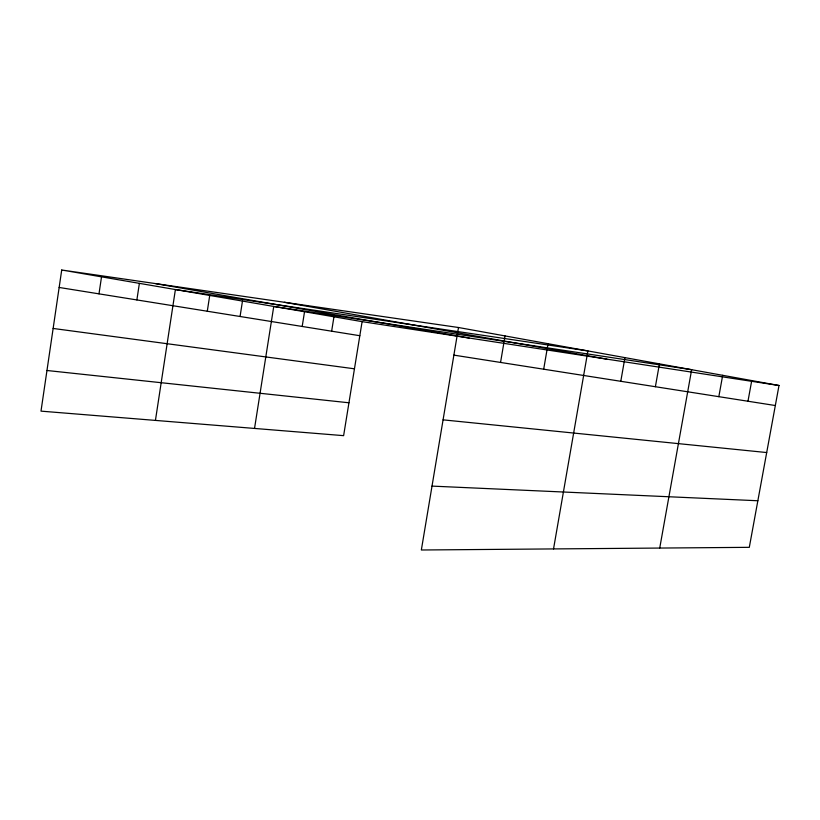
<?xml version="1.0" encoding="UTF-8"?>
<svg xmlns="http://www.w3.org/2000/svg" width="820" height="820" viewBox="0 0 820 820"><rect width="100%" height="100%" fill="white"/><g stroke="black" fill="none" stroke-linecap="round" stroke-linejoin="round"><path stroke-width="1.23" d="M61.715 270.005L41 411.138L343.621 435.656L362.102 321.635L61.715 270.005L458.493 327.508L779 385.502L749.306 547.329L421.347 549.995L458.493 327.508M98.994 293.857L101.526 276.853M136.878 299.935L139.379 283.361M155.431 420.414L175.398 289.552L587.909 350.919L553.531 548.918M207.286 311.241L209.725 295.446M240.065 316.499L242.474 301.073M254.528 428.44L273.747 306.454L691.649 369.697L659.731 548.057M302.19 326.473L304.538 311.743M331.639 331.198L333.955 316.797M500.559 362.44L505.048 335.923M543.691 369.205L548.057 343.713M620.791 381.3L624.942 357.622M655.385 386.722L659.434 363.865M718.832 396.675L722.686 375.314M747.973 401.246L751.745 380.572M432.007 486.106L757.854 500.753M443.077 419.85L766.7 452.548M46.965 370.496L348.951 402.784M53.136 328.451L354.455 368.805M362.102 321.635L779 385.502M453.88 355.121L775.32 405.531M59.153 287.461L359.826 335.718M155.667 283.628L469.06 338.024M284.386 302.272L606.913 359.139"/></g></svg>
